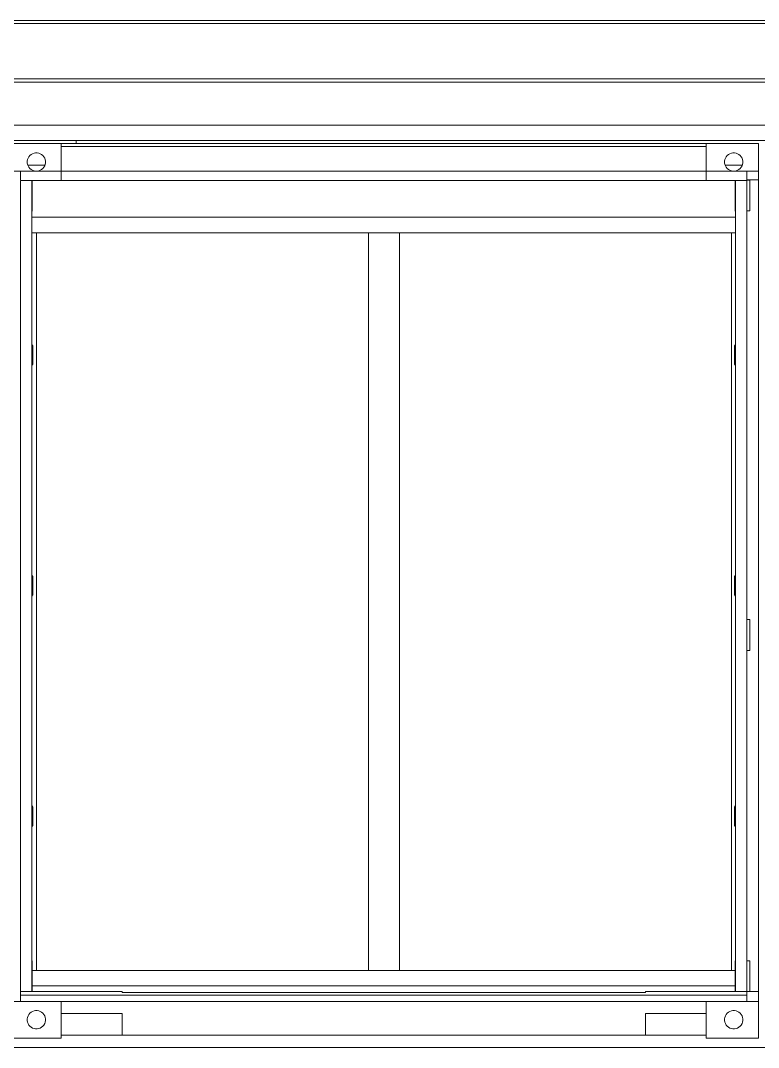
# Model space of a CAD drawing. Header units: metres. Extents: x -3 to 469, y -13 to 19.
# Drawn here: x 432.705 to 435.105, y -0.18 to 3.16 of the extents above; entities that cross this region are included whole.
import ezdxf

# ---------------------------------------------------------------- set-up
doc = ezdxf.new("R2010")
doc.units = ezdxf.units.M
doc.layers.add('0-1', color=7, linetype='Continuous', lineweight=5)
for name, color, linetype, lineweight, true_color in [('A-FLOR-2', 7, 'Continuous', 9, 0xaaaaaa), ('A-GENM-1', 7, 'Continuous', 9, 0xaaaaaa), ('A-WALL-1', 7, 'Continuous', 9, 0xaaaaaa), ('S-STRS-1', 7, 'Continuous', 9, 0xaaaaaa)]:
    doc.layers.add(name, color=color, linetype=linetype, lineweight=lineweight, true_color=true_color)

# ---------------------------------------------------------------- blocks, each defined once
blk = doc.blocks.new('Viga-007 - Viga-007-295370-FACHADA 04')
at = {"layer": 'A-GENM-1'}
for p, q in [((15.1094, -0.14), (15.3074, -0.14)), ((17.0094, -0.14), (17.2074, -0.14)), ((9.3917, -0.18), (33.3303, -0.18))]:
    blk.add_line(p, q, dxfattribs=at)
blk = doc.blocks.new('Viga-007 22951 - Viga-007 22951-299426-FACHADA 04')
at = {"layer": 'A-GENM-1'}
for p, q in [((15.0174, 2.102), (15.0144, 2.1065)), ((15.0174, 2.042), (15.0174, 2.102)), ((15.0144, 2.0375), (15.0174, 2.042)), ((15.0174, 1.352), (15.0144, 1.3565)), ((15.0174, 1.292), (15.0174, 1.352)), ((15.0144, 1.2875), (15.0174, 1.292)), ((15.0174, 0.602), (15.0144, 0.6065)), ((15.0174, 0.542), (15.0174, 0.602)), ((15.0144, 0.5375), (15.0174, 0.542))]:
    blk.add_line(p, q, dxfattribs=at)
blk = doc.blocks.new('AL 24303 - AL 2-301393-FACHADA 04')
at = {"layer": 'A-WALL-1'}
blk.add_line((17.3014, 0.02), (15.0154, 0.02), dxfattribs=at)
blk = doc.blocks.new('AL 24303 - AL 24303-301390-FACHADA 04')
at = {"layer": 'A-WALL-1'}
for p, q in [((14.9774, 2.67), (17.3394, 2.67)), ((14.9774, 2.642), (14.9774, 2.67)), ((17.3394, 2.642), (17.3394, 2.67)), ((15.0144, 2.52), (17.3024, 2.52))]:
    blk.add_line(p, q, dxfattribs=at)
blk.add_blockref('AL 24303 - AL 2-301393-FACHADA 04', (0, 0))
blk = doc.blocks.new('J 08 24315 - J 08-301410-FACHADA 04')
at = {"layer": 'A-GENM-1'}
for p, q in [((17.3024, 2.52), (15.0144, 2.52)), ((15.0144, 2.52), (17.3024, 2.52)), ((15.0294, 2.47), (15.0144, 2.47)), ((15.0144, 2.47), (15.0294, 2.47)), ((15.0144, 2.47), (15.0294, 2.47)), ((15.0294, 2.47), (15.0144, 2.47)), ((15.0294, 0.07), (15.0294, 2.47)), ((15.0294, 2.47), (15.0294, 0.07)), ((15.0294, 2.47), (16.1094, 2.47)), ((16.1094, 2.47), (15.0294, 2.47)), ((16.2094, 2.47), (16.1094, 2.47)), ((16.1094, 2.47), (16.1094, 0.07)), ((16.1094, 0.07), (16.1094, 2.47)), ((16.1094, 2.47), (16.2094, 2.47)), ((16.2094, 2.47), (16.1094, 2.47)), ((16.1094, 2.47), (16.2094, 2.47)), ((16.2094, 0.07), (16.2094, 2.47)), ((16.2094, 2.47), (16.2094, 0.07)), ((16.2094, 2.47), (17.2894, 2.47)), ((17.2894, 2.47), (16.2094, 2.47)), ((17.2894, 2.47), (17.3024, 2.47)), ((17.2894, 2.47), (17.2894, 0.07)), ((17.3024, 2.47), (17.2894, 2.47)), ((17.2894, 0.07), (17.2894, 2.47)), ((17.2894, 2.47), (17.3024, 2.47)), ((17.3024, 2.47), (17.2894, 2.47)), ((15.0294, 0.07), (15.0151, 0.07)), ((15.0151, 0.07), (15.0294, 0.07)), ((15.0294, 0.07), (15.0151, 0.07)), ((15.0151, 0.07), (15.0294, 0.07)), ((16.1094, 0.07), (15.0294, 0.07)), ((15.0294, 0.07), (16.1094, 0.07)), ((16.2094, 0.07), (16.1094, 0.07)), ((16.1094, 0.07), (16.2094, 0.07)), ((16.2094, 0.07), (16.1094, 0.07)), ((16.1094, 0.07), (16.2094, 0.07)), ((17.2894, 0.07), (16.2094, 0.07)), ((16.2094, 0.07), (17.2894, 0.07)), ((17.2894, 0.07), (17.3017, 0.07)), ((17.3017, 0.07), (17.2894, 0.07)), ((17.2894, 0.07), (17.3017, 0.07)), ((17.3017, 0.07), (17.2894, 0.07)), ((15.0154, 0.02), (17.3014, 0.02)), ((17.3014, 0.02), (15.0154, 0.02))]:
    blk.add_line(p, q, dxfattribs=at)
blk = doc.blocks.new('J 08 24315 - J 08 24315-301414-FACHADA 04')
blk.add_blockref('J 08 24315 - J 08-301410-FACHADA 04', (0, 0))
blk = doc.blocks.new('Viga-002 27060 - Viga-002 27060-305618-FACHADA 04')
at = {"layer": 'A-GENM-1'}
for p, q in [((17.3494, 1.2115), (17.3394, 1.2115)), ((17.3394, 1.2115), (17.3394, 1.1115)), ((17.3494, 1.1115), (17.3494, 1.2115)), ((17.3394, 1.1115), (17.3494, 1.1115))]:
    blk.add_line(p, q, dxfattribs=at)
blk = doc.blocks.new('PL 27364 - PL 27364-305858-FACHADA 04')
at = {"layer": 'A-GENM-1'}
for p, q in [((17.3583, 2.642), (17.3394, 2.642)), ((17.3774, 2.642), (17.3583, 2.642)), ((17.3774, 0.002), (17.3774, 2.642)), ((17.3494, 0.002), (17.3583, 0.002)), ((17.3583, 0.002), (17.3774, 0.002))]:
    blk.add_line(p, q, dxfattribs=at)
blk = doc.blocks.new('Viga-007 27473 - Viga-007 27473-305988-FACHADA 04')
at = {"layer": 'A-GENM-1'}
for p, q in [((17.3024, 2.1065), (17.2994, 2.102)), ((17.2994, 2.102), (17.2994, 2.042)), ((17.2994, 2.042), (17.3024, 2.0375)), ((17.3024, 1.3565), (17.2994, 1.352)), ((17.2994, 1.352), (17.2994, 1.292)), ((17.2994, 1.292), (17.3024, 1.2875)), ((17.3024, 0.6065), (17.2994, 0.602)), ((17.2994, 0.602), (17.2994, 0.542)), ((17.2994, 0.542), (17.3024, 0.5375))]:
    blk.add_line(p, q, dxfattribs=at)
blk = doc.blocks.new('CONTAINER 27476 - CONTAINER-306022-FACHADA 04')
at = {"layer": 'S-STRS-1'}
for p, q in [((17.2074, -0.15), (17.2074, -0.03)), ((17.2074, -0.03), (17.2074, -0.15)), ((17.3774, -0.03), (17.2074, -0.03)), ((17.2074, -0.03), (17.3774, -0.03)), ((17.3774, -0.15), (17.3774, -0.03)), ((17.3774, -0.03), (17.3774, -0.15)), ((17.2758, -0.0689), (17.2798, -0.0656)), ((17.2798, -0.0656), (17.2758, -0.0689)), ((17.2798, -0.0656), (17.2843, -0.063)), ((17.2843, -0.063), (17.2798, -0.0656)), ((17.2843, -0.063), (17.2892, -0.0612)), ((17.2892, -0.0612), (17.2843, -0.063)), ((17.2892, -0.0612), (17.2943, -0.0603)), ((17.2943, -0.0603), (17.2892, -0.0612)), ((17.2943, -0.0603), (17.2995, -0.0603)), ((17.2995, -0.0603), (17.2943, -0.0603)), ((17.2995, -0.0603), (17.3046, -0.0612)), ((17.3046, -0.0612), (17.2995, -0.0603)), ((17.3046, -0.0612), (17.3095, -0.063)), ((17.3095, -0.063), (17.3046, -0.0612)), ((17.3095, -0.063), (17.314, -0.0656)), ((17.314, -0.0656), (17.3095, -0.063)), ((17.314, -0.0656), (17.318, -0.0689)), ((17.318, -0.0689), (17.314, -0.0656)), ((17.2672, -0.0874), (17.2681, -0.0823)), ((17.2681, -0.0823), (17.2672, -0.0874)), ((17.2672, -0.09), (17.2672, -0.0874)), ((17.2672, -0.0874), (17.2672, -0.09)), ((17.2672, -0.09), (17.2672, -0.0926)), ((17.2672, -0.0926), (17.2672, -0.09)), ((17.2681, -0.0977), (17.2672, -0.0926)), ((17.2681, -0.0977), (17.2672, -0.0926)), ((17.2681, -0.0823), (17.2699, -0.0774)), ((17.2699, -0.0774), (17.2681, -0.0823)), ((17.2681, -0.0977), (17.2699, -0.1026)), ((17.2699, -0.1026), (17.2681, -0.0977)), ((17.2699, -0.0774), (17.2725, -0.0729)), ((17.2725, -0.0729), (17.2699, -0.0774)), ((17.2725, -0.0729), (17.2758, -0.0689)), ((17.2758, -0.0689), (17.2725, -0.0729)), ((17.318, -0.0689), (17.3213, -0.0729)), ((17.3213, -0.0729), (17.318, -0.0689)), ((17.3213, -0.0729), (17.3239, -0.0774)), ((17.3213, -0.0729), (17.3239, -0.0774)), ((17.3239, -0.0774), (17.3257, -0.0823)), ((17.3257, -0.0823), (17.3239, -0.0774)), ((17.3257, -0.0977), (17.3239, -0.1026)), ((17.3239, -0.1026), (17.3257, -0.0977)), ((17.3257, -0.0823), (17.3266, -0.0874)), ((17.3266, -0.0874), (17.3257, -0.0823)), ((17.3266, -0.0926), (17.3257, -0.0977)), ((17.3257, -0.0977), (17.3266, -0.0926)), ((17.3266, -0.0874), (17.3266, -0.09)), ((17.3266, -0.09), (17.3266, -0.0874)), ((17.3266, -0.09), (17.3266, -0.0926)), ((17.3266, -0.0926), (17.3266, -0.09)), ((17.2725, -0.1071), (17.2699, -0.1026)), ((17.2699, -0.1026), (17.2725, -0.1071)), ((17.2758, -0.1111), (17.2725, -0.1071)), ((17.2725, -0.1071), (17.2758, -0.1111)), ((17.2798, -0.1144), (17.2758, -0.1111)), ((17.2758, -0.1111), (17.2798, -0.1144)), ((17.2843, -0.117), (17.2798, -0.1144)), ((17.2798, -0.1144), (17.2843, -0.117)), ((17.2892, -0.1188), (17.2843, -0.117)), ((17.2843, -0.117), (17.2892, -0.1188)), ((17.2943, -0.1197), (17.2892, -0.1188)), ((17.2892, -0.1188), (17.2943, -0.1197)), ((17.2995, -0.1197), (17.2943, -0.1197)), ((17.2943, -0.1197), (17.2995, -0.1197)), ((17.3046, -0.1188), (17.2995, -0.1197)), ((17.2995, -0.1197), (17.3046, -0.1188)), ((17.3095, -0.117), (17.3046, -0.1188)), ((17.3046, -0.1188), (17.3095, -0.117)), ((17.314, -0.1144), (17.3095, -0.117)), ((17.3095, -0.117), (17.314, -0.1144)), ((17.318, -0.1111), (17.314, -0.1144)), ((17.314, -0.1144), (17.318, -0.1111)), ((17.3213, -0.1071), (17.318, -0.1111)), ((17.318, -0.1111), (17.3213, -0.1071)), ((17.3239, -0.1026), (17.3213, -0.1071)), ((17.3213, -0.1071), (17.3239, -0.1026)), ((17.2074, -0.15), (17.3774, -0.15)), ((17.3774, -0.15), (17.2074, -0.15))]:
    blk.add_line(p, q, dxfattribs=at)
blk = doc.blocks.new('CONTAINER 27476 - CONTAINER 27476-306026-FACHADA 04')
blk.add_blockref('CONTAINER 27476 - CONTAINER-306022-FACHADA 04', (0, 0))
blk = doc.blocks.new('Viga-002 27973 - Viga-002 27973-306255-FACHADA 04')
at = {"layer": 'A-GENM-1'}
for p, q in [((17.3494, 0.102), (17.3394, 0.102)), ((17.3494, 0.002), (17.3494, 0.102)), ((17.3394, 0.002), (17.3494, 0.002))]:
    blk.add_line(p, q, dxfattribs=at)
blk = doc.blocks.new('Viga-002 28439 - Viga-002 28439-306493-FACHADA 04')
at = {"layer": 'A-GENM-1'}
for p, q in [((17.3494, 2.641), (17.3394, 2.641)), ((17.3494, 2.541), (17.3494, 2.641)), ((17.3394, 2.541), (17.3494, 2.541))]:
    blk.add_line(p, q, dxfattribs=at)
blk = doc.blocks.new('CONTAINER 28590 - CONTAINER-306789-FACHADA 04')
at = {"layer": 'S-STRS-1'}
for p, q in [((14.9394, -0.15), (14.9394, -0.03)), ((14.9394, -0.03), (14.9394, -0.15)), ((15.1094, -0.03), (14.9394, -0.03)), ((14.9394, -0.03), (15.1094, -0.03)), ((15.1094, -0.15), (15.1094, -0.03)), ((15.1094, -0.03), (15.1094, -0.15)), ((15.0078, -0.0689), (15.0118, -0.0656)), ((15.0118, -0.0656), (15.0078, -0.0689)), ((15.0118, -0.0656), (15.0163, -0.063)), ((15.0163, -0.063), (15.0118, -0.0656)), ((15.0163, -0.063), (15.0212, -0.0612)), ((15.0212, -0.0612), (15.0163, -0.063)), ((15.0212, -0.0612), (15.0263, -0.0603)), ((15.0263, -0.0603), (15.0212, -0.0612)), ((15.0263, -0.0603), (15.0315, -0.0603)), ((15.0315, -0.0603), (15.0263, -0.0603)), ((15.0315, -0.0603), (15.0366, -0.0612)), ((15.0366, -0.0612), (15.0315, -0.0603)), ((15.0366, -0.0612), (15.0415, -0.063)), ((15.0415, -0.063), (15.0366, -0.0612)), ((15.0415, -0.063), (15.046, -0.0656)), ((15.046, -0.0656), (15.0415, -0.063)), ((15.046, -0.0656), (15.05, -0.0689)), ((15.05, -0.0689), (15.046, -0.0656)), ((14.9992, -0.0874), (15.0001, -0.0823)), ((15.0001, -0.0823), (14.9992, -0.0874)), ((14.9992, -0.09), (14.9992, -0.0874)), ((14.9992, -0.0874), (14.9992, -0.09)), ((14.9992, -0.09), (14.9992, -0.0926)), ((14.9992, -0.0926), (14.9992, -0.09)), ((15.0001, -0.0977), (14.9992, -0.0926)), ((15.0001, -0.0977), (14.9992, -0.0926)), ((15.0001, -0.0823), (15.0019, -0.0774)), ((15.0019, -0.0774), (15.0001, -0.0823)), ((15.0001, -0.0977), (15.0019, -0.1026)), ((15.0019, -0.1026), (15.0001, -0.0977)), ((15.0019, -0.0774), (15.0045, -0.0729)), ((15.0045, -0.0729), (15.0019, -0.0774)), ((15.0045, -0.0729), (15.0078, -0.0689)), ((15.0078, -0.0689), (15.0045, -0.0729)), ((15.05, -0.0689), (15.0533, -0.0729)), ((15.0533, -0.0729), (15.05, -0.0689)), ((15.0533, -0.0729), (15.0559, -0.0774)), ((15.0533, -0.0729), (15.0559, -0.0774)), ((15.0559, -0.0774), (15.0577, -0.0823)), ((15.0577, -0.0823), (15.0559, -0.0774)), ((15.0577, -0.0977), (15.0559, -0.1026)), ((15.0559, -0.1026), (15.0577, -0.0977)), ((15.0577, -0.0823), (15.0586, -0.0874)), ((15.0586, -0.0874), (15.0577, -0.0823)), ((15.0586, -0.0926), (15.0577, -0.0977)), ((15.0577, -0.0977), (15.0586, -0.0926)), ((15.0586, -0.0874), (15.0586, -0.09)), ((15.0586, -0.09), (15.0586, -0.0874)), ((15.0586, -0.09), (15.0586, -0.0926)), ((15.0586, -0.0926), (15.0586, -0.09)), ((15.0045, -0.1071), (15.0019, -0.1026)), ((15.0019, -0.1026), (15.0045, -0.1071)), ((15.0078, -0.1111), (15.0045, -0.1071)), ((15.0045, -0.1071), (15.0078, -0.1111)), ((15.0118, -0.1144), (15.0078, -0.1111)), ((15.0078, -0.1111), (15.0118, -0.1144)), ((15.0163, -0.117), (15.0118, -0.1144)), ((15.0118, -0.1144), (15.0163, -0.117)), ((15.0212, -0.1188), (15.0163, -0.117)), ((15.0163, -0.117), (15.0212, -0.1188)), ((15.0263, -0.1197), (15.0212, -0.1188)), ((15.0212, -0.1188), (15.0263, -0.1197)), ((15.0315, -0.1197), (15.0263, -0.1197)), ((15.0263, -0.1197), (15.0315, -0.1197)), ((15.0366, -0.1188), (15.0315, -0.1197)), ((15.0315, -0.1197), (15.0366, -0.1188)), ((15.0415, -0.117), (15.0366, -0.1188)), ((15.0366, -0.1188), (15.0415, -0.117)), ((15.046, -0.1144), (15.0415, -0.117)), ((15.0415, -0.117), (15.046, -0.1144)), ((15.05, -0.1111), (15.046, -0.1144)), ((15.046, -0.1144), (15.05, -0.1111)), ((15.0533, -0.1071), (15.05, -0.1111)), ((15.05, -0.1111), (15.0533, -0.1071)), ((15.0559, -0.1026), (15.0533, -0.1071)), ((15.0533, -0.1071), (15.0559, -0.1026)), ((14.9394, -0.15), (15.1094, -0.15)), ((15.1094, -0.15), (14.9394, -0.15))]:
    blk.add_line(p, q, dxfattribs=at)
blk = doc.blocks.new('CONTAINER 28590 - CONTAINER 28590-306793-FACHADA 04')
blk.add_blockref('CONTAINER 28590 - CONTAINER-306789-FACHADA 04', (0, 0))
blk = doc.blocks.new('Viga-009 - Viga-009-314955-FACHADA 04')
at = {"layer": 'A-GENM-1'}
for p, q in [((29.5673, 3.16), (11.2824, 3.16)), ((29.5673, 3.15), (11.2824, 3.15)), ((29.5673, 2.97), (11.2824, 2.97)), ((11.2824, 2.96), (29.5673, 2.96))]:
    blk.add_line(p, q, dxfattribs=at)
blk = doc.blocks.new('CONTAINER 34107 - CONTAINER-324691-FACHADA 04')
at = {"layer": 'S-STRS-1'}
for p, q in [((14.9394, 2.642), (14.9394, 2.76)), ((14.9394, 2.76), (14.9394, 2.642)), ((15.1094, 2.76), (14.9394, 2.76)), ((14.9394, 2.76), (15.1094, 2.76)), ((15.1094, 2.64), (15.1094, 2.76)), ((15.1094, 2.76), (15.1094, 2.64)), ((14.9992, 2.7026), (15.0001, 2.7077)), ((15.0001, 2.7077), (14.9992, 2.7026)), ((15.0001, 2.7077), (15.0019, 2.7126)), ((15.0019, 2.7126), (15.0001, 2.7077)), ((15.0019, 2.7126), (15.0045, 2.7171)), ((15.0045, 2.7171), (15.0019, 2.7126)), ((15.0045, 2.7171), (15.0078, 2.7211)), ((15.0078, 2.7211), (15.0045, 2.7171)), ((15.0078, 2.7211), (15.0118, 2.7244)), ((15.0118, 2.7244), (15.0078, 2.7211)), ((15.0118, 2.7244), (15.0163, 2.727)), ((15.0163, 2.727), (15.0118, 2.7244)), ((15.0163, 2.727), (15.0212, 2.7288)), ((15.0212, 2.7288), (15.0163, 2.727)), ((15.0212, 2.7288), (15.0263, 2.7297)), ((15.0263, 2.7297), (15.0212, 2.7288)), ((15.0263, 2.7297), (15.0315, 2.7297)), ((15.0315, 2.7297), (15.0263, 2.7297)), ((15.0315, 2.7297), (15.0366, 2.7288)), ((15.0366, 2.7288), (15.0315, 2.7297)), ((15.0366, 2.7288), (15.0415, 2.727)), ((15.0415, 2.727), (15.0366, 2.7288)), ((15.0415, 2.727), (15.046, 2.7244)), ((15.046, 2.7244), (15.0415, 2.727)), ((15.046, 2.7244), (15.05, 2.7211)), ((15.05, 2.7211), (15.046, 2.7244)), ((15.05, 2.7211), (15.0533, 2.7171)), ((15.0533, 2.7171), (15.05, 2.7211)), ((15.0533, 2.7171), (15.0559, 2.7126)), ((15.0533, 2.7171), (15.0559, 2.7126)), ((15.0559, 2.7126), (15.0577, 2.7077)), ((15.0577, 2.7077), (15.0559, 2.7126)), ((15.0577, 2.7077), (15.0586, 2.7026)), ((15.0586, 2.7026), (15.0577, 2.7077)), ((14.9992, 2.7), (14.9992, 2.7026)), ((14.9992, 2.7026), (14.9992, 2.7)), ((14.9992, 2.7), (14.9992, 2.6974)), ((14.9992, 2.6974), (14.9992, 2.7)), ((15.0001, 2.6923), (14.9992, 2.6974)), ((15.0001, 2.6923), (14.9992, 2.6974)), ((15.0001, 2.6923), (15.0019, 2.6874)), ((15.0019, 2.6874), (15.0001, 2.6923)), ((15.0045, 2.6829), (15.0019, 2.6874)), ((15.0019, 2.6874), (15.0045, 2.6829)), ((15.0078, 2.6789), (15.0045, 2.6829)), ((15.0045, 2.6829), (15.0078, 2.6789)), ((15.0118, 2.6756), (15.0078, 2.6789)), ((15.0078, 2.6789), (15.0118, 2.6756)), ((15.0163, 2.673), (15.0118, 2.6756)), ((15.0118, 2.6756), (15.0163, 2.673)), ((15.0212, 2.6712), (15.0163, 2.673)), ((15.0163, 2.673), (15.0212, 2.6712)), ((15.0415, 2.673), (15.0366, 2.6712)), ((15.0366, 2.6712), (15.0415, 2.673)), ((15.046, 2.6756), (15.0415, 2.673)), ((15.0415, 2.673), (15.046, 2.6756)), ((15.05, 2.6789), (15.046, 2.6756)), ((15.046, 2.6756), (15.05, 2.6789)), ((15.0533, 2.6829), (15.05, 2.6789)), ((15.05, 2.6789), (15.0533, 2.6829)), ((15.0559, 2.6874), (15.0533, 2.6829)), ((15.0533, 2.6829), (15.0559, 2.6874)), ((15.0577, 2.6923), (15.0559, 2.6874)), ((15.0559, 2.6874), (15.0577, 2.6923)), ((15.0586, 2.6974), (15.0577, 2.6923)), ((15.0577, 2.6923), (15.0586, 2.6974)), ((15.0586, 2.7026), (15.0586, 2.7)), ((15.0586, 2.7), (15.0586, 2.7026)), ((15.0586, 2.7), (15.0586, 2.6974)), ((15.0586, 2.6974), (15.0586, 2.7)), ((15.0154, 2.64), (15.1094, 2.64)), ((15.1094, 2.64), (15.0154, 2.64)), ((15.0263, 2.6703), (15.0212, 2.6712)), ((15.0212, 2.6712), (15.0263, 2.6703)), ((15.0315, 2.6703), (15.0263, 2.6703)), ((15.0263, 2.6703), (15.0315, 2.6703)), ((15.0366, 2.6712), (15.0315, 2.6703)), ((15.0315, 2.6703), (15.0366, 2.6712))]:
    blk.add_line(p, q, dxfattribs=at)
blk = doc.blocks.new('CONTAINER 34107 - CONTAINER 34107-324695-FACHADA 04')
blk.add_blockref('CONTAINER 34107 - CONTAINER-324691-FACHADA 04', (0, 0))
blk = doc.blocks.new('CONTAINER 34108 - CONTAINER-324698-FACHADA 04')
at = {"layer": 'S-STRS-1'}
for p, q in [((17.2074, 2.64), (17.2074, 2.76)), ((17.2074, 2.76), (17.2074, 2.64)), ((17.3774, 2.76), (17.2074, 2.76)), ((17.2074, 2.76), (17.3774, 2.76)), ((17.3774, 2.642), (17.3774, 2.76)), ((17.3774, 2.76), (17.3774, 2.642)), ((17.2672, 2.7026), (17.2681, 2.7077)), ((17.2681, 2.7077), (17.2672, 2.7026)), ((17.2681, 2.7077), (17.2699, 2.7126)), ((17.2699, 2.7126), (17.2681, 2.7077)), ((17.2699, 2.7126), (17.2725, 2.7171)), ((17.2725, 2.7171), (17.2699, 2.7126)), ((17.2725, 2.7171), (17.2758, 2.7211)), ((17.2758, 2.7211), (17.2725, 2.7171)), ((17.2758, 2.7211), (17.2798, 2.7244)), ((17.2798, 2.7244), (17.2758, 2.7211)), ((17.2798, 2.7244), (17.2843, 2.727)), ((17.2843, 2.727), (17.2798, 2.7244)), ((17.2843, 2.727), (17.2892, 2.7288)), ((17.2892, 2.7288), (17.2843, 2.727)), ((17.2892, 2.7288), (17.2943, 2.7297)), ((17.2943, 2.7297), (17.2892, 2.7288)), ((17.2943, 2.7297), (17.2995, 2.7297)), ((17.2995, 2.7297), (17.2943, 2.7297)), ((17.2995, 2.7297), (17.3046, 2.7288)), ((17.3046, 2.7288), (17.2995, 2.7297)), ((17.3046, 2.7288), (17.3095, 2.727)), ((17.3095, 2.727), (17.3046, 2.7288)), ((17.3095, 2.727), (17.314, 2.7244)), ((17.314, 2.7244), (17.3095, 2.727)), ((17.314, 2.7244), (17.318, 2.7211)), ((17.318, 2.7211), (17.314, 2.7244)), ((17.318, 2.7211), (17.3213, 2.7171)), ((17.3213, 2.7171), (17.318, 2.7211)), ((17.3213, 2.7171), (17.3239, 2.7126)), ((17.3213, 2.7171), (17.3239, 2.7126)), ((17.3239, 2.7126), (17.3257, 2.7077)), ((17.3257, 2.7077), (17.3239, 2.7126)), ((17.3257, 2.7077), (17.3266, 2.7026)), ((17.3266, 2.7026), (17.3257, 2.7077)), ((17.2672, 2.7), (17.2672, 2.7026)), ((17.2672, 2.7026), (17.2672, 2.7)), ((17.2672, 2.7), (17.2672, 2.6974)), ((17.2672, 2.6974), (17.2672, 2.7)), ((17.2681, 2.6923), (17.2672, 2.6974)), ((17.2681, 2.6923), (17.2672, 2.6974)), ((17.2681, 2.6923), (17.2699, 2.6874)), ((17.2699, 2.6874), (17.2681, 2.6923)), ((17.2725, 2.6829), (17.2699, 2.6874)), ((17.2699, 2.6874), (17.2725, 2.6829)), ((17.2758, 2.6789), (17.2725, 2.6829)), ((17.2725, 2.6829), (17.2758, 2.6789)), ((17.2798, 2.6756), (17.2758, 2.6789)), ((17.2758, 2.6789), (17.2798, 2.6756)), ((17.2843, 2.673), (17.2798, 2.6756)), ((17.2798, 2.6756), (17.2843, 2.673)), ((17.2892, 2.6712), (17.2843, 2.673)), ((17.2843, 2.673), (17.2892, 2.6712)), ((17.3095, 2.673), (17.3046, 2.6712)), ((17.3046, 2.6712), (17.3095, 2.673)), ((17.314, 2.6756), (17.3095, 2.673)), ((17.3095, 2.673), (17.314, 2.6756)), ((17.318, 2.6789), (17.314, 2.6756)), ((17.314, 2.6756), (17.318, 2.6789)), ((17.3213, 2.6829), (17.318, 2.6789)), ((17.318, 2.6789), (17.3213, 2.6829)), ((17.3239, 2.6874), (17.3213, 2.6829)), ((17.3213, 2.6829), (17.3239, 2.6874)), ((17.3257, 2.6923), (17.3239, 2.6874)), ((17.3239, 2.6874), (17.3257, 2.6923)), ((17.3266, 2.6974), (17.3257, 2.6923)), ((17.3257, 2.6923), (17.3266, 2.6974)), ((17.3266, 2.7026), (17.3266, 2.7)), ((17.3266, 2.7), (17.3266, 2.7026)), ((17.3266, 2.7), (17.3266, 2.6974)), ((17.3266, 2.6974), (17.3266, 2.7)), ((17.2074, 2.64), (17.3014, 2.64)), ((17.3014, 2.64), (17.2074, 2.64)), ((17.2943, 2.6703), (17.2892, 2.6712)), ((17.2892, 2.6712), (17.2943, 2.6703)), ((17.2995, 2.6703), (17.2943, 2.6703)), ((17.2943, 2.6703), (17.2995, 2.6703)), ((17.3046, 2.6712), (17.2995, 2.6703)), ((17.2995, 2.6703), (17.3046, 2.6712))]:
    blk.add_line(p, q, dxfattribs=at)
blk = doc.blocks.new('CONTAINER 34108 - CONTAINER 34108-324702-FACHADA 04')
blk.add_blockref('CONTAINER 34108 - CONTAINER-324698-FACHADA 04', (0, 0))
blk = doc.blocks.new('Viga-003 34670 - Viga-003 34670-326480-FACHADA 04')
at = {"layer": 'A-GENM-1'}
blk.add_line((17.2074, 2.76), (15.1094, 2.76), dxfattribs=at)
blk = doc.blocks.new('CONTAINER-R01_rvt-4-FACHADA 04')
at = {"layer": 'A-FLOR-2'}
for p, q in [((12.6597, 2.77), (15.1579, 2.77)), ((15.1094, 2.75), (17.2074, 2.75)), ((15.1094, 2.64), (15.1094, 2.75)), ((15.1579, 2.77), (15.1579, 2.76)), ((15.1579, 2.77), (17.656, 2.77)), ((15.1579, 2.77), (15.1579, 2.76)), ((17.2074, 2.75), (17.2074, 2.64)), ((15.001, 2.69), (15.0569, 2.69)), ((17.269, 2.69), (17.3249, 2.69)), ((17.2074, 2.64), (15.1094, 2.64)), ((14.9774, 0.002), (14.9774, -0.01)), ((15.0154, 0.02), (17.3014, 0.02)), ((17.3394, 0.002), (17.3394, -0.01)), ((14.9774, -0.01), (17.3394, -0.01)), ((14.9774, -0.01), (14.9774, -0.03)), ((17.3394, -0.01), (14.9774, -0.01)), ((17.3394, -0.03), (14.9774, -0.03)), ((17.3394, -0.03), (17.3394, -0.01))]:
    blk.add_line(p, q, dxfattribs=at)
at = {"layer": 'A-WALL-1'}
for p, q in [((15.1579, 2.82), (12.6597, 2.82)), ((17.656, 2.82), (15.1579, 2.82)), ((12.6597, 2.77), (15.1579, 2.77)), ((15.1579, 2.77), (17.656, 2.77)), ((14.9394, 2.67), (14.9774, 2.67)), ((14.9774, 2.67), (14.9774, 2.642)), ((14.9774, 0.002), (14.9774, 2.64)), ((14.9774, 2.64), (15.0144, 2.64)), ((15.0144, 2.64), (15.0154, 2.64)), ((15.0144, 2.64), (15.0144, 0.002)), ((15.0154, 2.64), (15.0154, 2.54)), ((17.3014, 2.54), (17.3014, 2.64)), ((17.3024, 2.64), (17.3014, 2.64)), ((17.3024, 0.002), (17.3024, 2.64)), ((17.3394, 2.64), (17.3024, 2.64)), ((17.3394, 2.642), (17.3394, 2.67)), ((17.3394, 2.67), (17.3774, 2.67)), ((17.3394, 2.64), (17.3394, 1.2115)), ((17.3774, 2.67), (17.3774, 2.642)), ((17.3394, 1.1115), (17.3394, 0.002)), ((15.0154, 0.102), (15.0154, 0.002)), ((17.3014, 0.002), (17.3014, 0.102)), ((15.0144, 0.002), (14.9774, 0.002)), ((15.0154, 0.002), (15.0144, 0.002)), ((15.1094, 0.002), (15.0154, 0.002)), ((15.3074, 0.0025), (15.1094, 0.0025)), ((15.1094, 0.0025), (15.1094, 0.002)), ((15.3074, -0.0015), (15.3074, 0.0025)), ((17.2074, 0.0025), (17.0094, 0.0025)), ((17.0094, 0.0025), (17.0094, -0.0015)), ((17.2074, 0.002), (17.2074, 0.0025)), ((17.3014, 0.002), (17.2074, 0.002)), ((17.3024, 0.002), (17.3014, 0.002)), ((17.3394, 0.002), (17.3024, 0.002)), ((17.3774, 0.002), (17.3774, -0.03)), ((14.9774, -0.03), (14.9394, -0.03)), ((14.9774, -0.03), (15.1094, -0.03)), ((15.1094, -0.03), (15.1094, -0.07)), ((17.0094, -0.0015), (15.3074, -0.0015)), ((17.2074, -0.07), (17.2074, -0.03)), ((17.2074, -0.03), (17.3394, -0.03)), ((17.3774, -0.03), (17.3394, -0.03)), ((15.1094, -0.07), (15.3074, -0.07)), ((15.3074, -0.07), (15.3074, -0.14)), ((17.0094, -0.07), (17.2074, -0.07)), ((17.0094, -0.14), (17.0094, -0.07)), ((15.3074, -0.14), (17.0094, -0.14))]:
    blk.add_line(p, q, dxfattribs=at)
at = {"layer": 'A-GENM-1'}
for name in ['Viga-009 - Viga-009-314955-FACHADA 04', 'Viga-003 34670 - Viga-003 34670-326480-FACHADA 04', 'PL 27364 - PL 27364-305858-FACHADA 04', 'Viga-002 28439 - Viga-002 28439-306493-FACHADA 04', 'J 08 24315 - J 08 24315-301414-FACHADA 04', 'Viga-007 22951 - Viga-007 22951-299426-FACHADA 04', 'Viga-007 27473 - Viga-007 27473-305988-FACHADA 04', 'Viga-002 27060 - Viga-002 27060-305618-FACHADA 04', 'Viga-002 27973 - Viga-002 27973-306255-FACHADA 04', 'Viga-007 - Viga-007-295370-FACHADA 04']:
    blk.add_blockref(name, (0, 0), dxfattribs=at)
at = {"layer": 'A-WALL-1'}
blk.add_blockref('AL 24303 - AL 24303-301390-FACHADA 04', (0, 0), dxfattribs=at)
at = {"layer": 'S-STRS-1'}
for name in ['CONTAINER 34107 - CONTAINER 34107-324695-FACHADA 04', 'CONTAINER 34108 - CONTAINER 34108-324702-FACHADA 04', 'CONTAINER 28590 - CONTAINER 28590-306793-FACHADA 04', 'CONTAINER 27476 - CONTAINER 27476-306026-FACHADA 04']:
    blk.add_blockref(name, (0, 0), dxfattribs=at)

msp = doc.modelspace()

# ---------------------------------------------------------------- block references
at = {"layer": '0-1'}
msp.add_blockref('CONTAINER-R01_rvt-4-FACHADA 04', (417.728, 0), dxfattribs=at)

doc.saveas('drawing.dxf')
